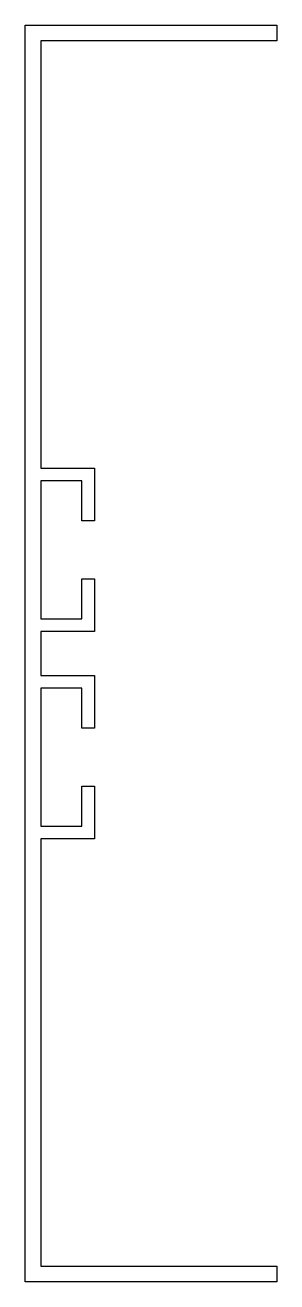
# Model space of a CAD drawing. Extents: x 94 to 134, y 34 to 234.
import ezdxf

# ---------------------------------------------------------------- set-up
doc = ezdxf.new("R2010")
doc.units = 0
doc.header["$LTSCALE"] = 15
doc.layers.get('0').update_dxf_attribs({"linetype": 'CONTINUOUS'})

msp = doc.modelspace()

# ---------------------------------------------------------------- linework, layer by layer
at = {"linetype": 'CONTINUOUS', "ltscale": 0.05}
msp.add_lwpolyline([(96.93, 130.89), (105.43, 130.89), (105.43, 122.49), (103.43, 122.49), (103.43, 128.89), (96.93, 128.89), (96.93, 106.89), (103.43, 106.89), (103.43, 113.29), (105.43, 113.29), (105.43, 104.89), (96.93, 104.89), (96.93, 36.89), (134.43, 36.89), (134.43, 34.39), (94.43, 34.39), (94.43, 234.39), (134.43, 234.39), (134.43, 231.89), (96.93, 231.89), (96.93, 163.89), (105.43, 163.89), (105.43, 155.49), (103.43, 155.49), (103.43, 161.89), (96.93, 161.89), (96.93, 139.89), (103.43, 139.89), (103.43, 146.29), (105.43, 146.29), (105.43, 137.89), (96.93, 137.89)], close=True, dxfattribs=at)

doc.saveas('drawing.dxf')
